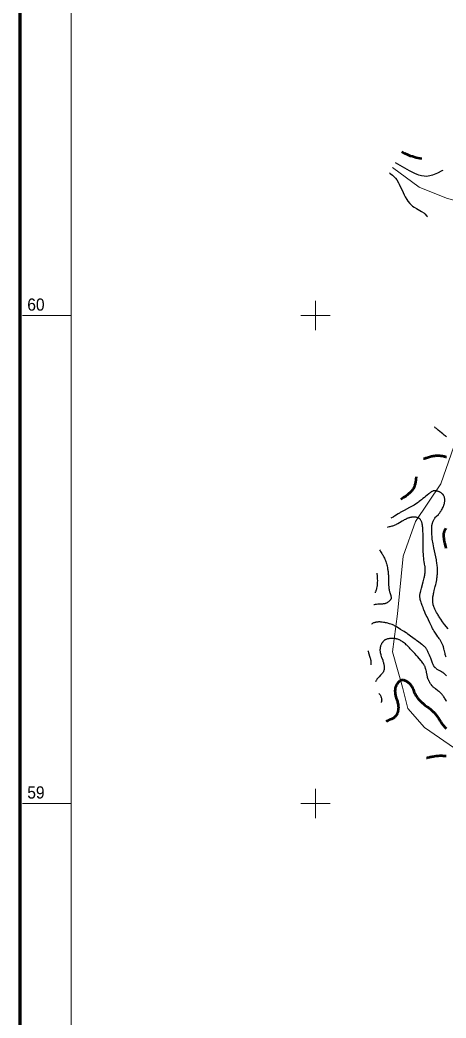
# Model space of a CAD drawing. Header units: metres. Extents: x 545098 to 555652, y 1854398 to 1862642.
# Drawn here: x 545395 to 546267, y 1858560 to 1860606 of the extents above; entities that cross this region are included whole.
import ezdxf

# ---------------------------------------------------------------- set-up
doc = ezdxf.new("R2010")
doc.units = ezdxf.units.M
doc.header["$LTSCALE"] = 6.8
for name, color, linetype, lineweight in [('1', 7, 'Continuous', 25), ('2', 7, 'Continuous', 53), ('52', 7, 'Continuous', 13), ('60', 7, 'Continuous', 13), ('61', 7, 'Continuous', 13)]:
    doc.layers.add(name, color=color, linetype=linetype, lineweight=lineweight)
doc.layers.add('56', color=7, linetype='Continuous')

msp = doc.modelspace()

# ---------------------------------------------------------------- linework, layer by layer
at = {"layer": '1'}
for points in [[(546260.64, 1860297.55), (546258.75, 1860296.76), (546249.77, 1860292.08), (546243.17, 1860288.97), (546239.63, 1860287.62), (546234.1, 1860286.07), (546230.32, 1860285.46), (546227.77, 1860285.26), (546222.61, 1860285.33), (546216.76, 1860286.18), (546211.39, 1860287.7), (546208.38, 1860288.84), (546203.12, 1860291.21), (546192.65, 1860296.6), (546178.41, 1860304.46), (546163.58, 1860312.99)], [(546151.3, 1860292.21), (546152.68, 1860291.32), (546157.34, 1860287.72), (546161.51, 1860283.69), (546163.44, 1860281.48), (546166.21, 1860277.85), (546169.77, 1860272.25), (546171.56, 1860268.98), (546174.34, 1860263.32), (546177.29, 1860256.72), (546181.49, 1860247.47), (546183.67, 1860243.15), (546187, 1860237.52), (546189.17, 1860234.35), (546193.15, 1860229.37), (546196.57, 1860225.9), (546198.42, 1860224.44), (546201.91, 1860222.16), (546206.6, 1860219.45), (546213.69, 1860215.38), (546217.08, 1860213.28), (546221.45, 1860210.21), (546223.92, 1860208.17), (546227.97, 1860204.02), (546229.2, 1860202.39)], [(546267.88, 1859751.66), (546266.2, 1859752.85), (546265.34, 1859753.48), (546263.59, 1859754.8), (546261.8, 1859756.21), (546260.59, 1859757.2), (546258.09, 1859759.29), (546251.32, 1859765.22), (546249.41, 1859766.86), (546247.53, 1859768.4), (546246.62, 1859769.11), (546245.28, 1859770.11), (546243.99, 1859771), (546243.79, 1859771.13)], [(546255.45, 1859637.62), (546254.94, 1859637.89), (546253.91, 1859638.39), (546253.13, 1859638.74), (546251.54, 1859639.35), (546251, 1859639.53), (546249.94, 1859639.85), (546248.9, 1859640.13), (546248.21, 1859640.28), (546246.88, 1859640.53), (546245.61, 1859640.69), (546244.99, 1859640.74), (546244.09, 1859640.76), (546243.22, 1859640.73), (546242.79, 1859640.7), (546241.95, 1859640.59), (546241.53, 1859640.51), (546240.91, 1859640.36), (546239.98, 1859640.08), (546238.95, 1859639.67), (546238.12, 1859639.27), (546237.17, 1859638.73), (546236.53, 1859638.33), (546235.22, 1859637.43), (546234.54, 1859636.93), (546233.15, 1859635.83), (546231.68, 1859634.62), (546224.89, 1859628.83), (546222.96, 1859627.2), (546219.94, 1859624.7), (546216.8, 1859622.17), (546215.21, 1859620.91), (546212.32, 1859618.69), (546210.82, 1859617.58), (546208.49, 1859615.91), (546206, 1859614.21), (546204.68, 1859613.35), (546201.86, 1859611.58), (546200.36, 1859610.68), (546197.96, 1859609.29), (546196.26, 1859608.33), (546192.68, 1859606.37), (546181.3, 1859600.36), (546175.91, 1859597.45), (546173.43, 1859596.06), (546171.89, 1859595.16), (546169.06, 1859593.45), (546161.9, 1859588.92), (546159.74, 1859587.6), (546158.66, 1859586.98), (546157.02, 1859586.08), (546155.7, 1859585.41), (546154, 1859584.62)], [(546243.06, 1859436.15), (546245.1, 1859444.33), (546246.13, 1859448.6), (546246.78, 1859451.47), (546247.53, 1859455.07), (546248.12, 1859458.28), (546248.3, 1859459.34), (546248.61, 1859461.44), (546248.89, 1859463.53), (546249.04, 1859464.9), (546249.3, 1859467.61), (546249.46, 1859469.62), (546249.64, 1859473.54), (546249.68, 1859474.82), (546249.7, 1859477.34), (546249.66, 1859479.8), (546249.61, 1859481.41), (546249.44, 1859484.54), (546249.24, 1859487.09), (546249.07, 1859488.74), (546248.69, 1859491.96), (546248.47, 1859493.53), (546247.99, 1859496.59), (546247.47, 1859499.58), (546246.35, 1859505.38), (546243.79, 1859518.02), (546242.51, 1859524.08), (546240.84, 1859531.87), (546240.08, 1859535.69), (546239.63, 1859538.24), (546239.15, 1859541.44), (546238.9, 1859543.38), (546238.51, 1859547.24), (546238.23, 1859551.04), (546238.1, 1859553.5), (546238.03, 1859555.09), (546237.93, 1859558.14), (546237.87, 1859560.97), (546237.87, 1859562.32), (546237.91, 1859564.28), (546238, 1859566.18), (546238.07, 1859567.12), (546238.28, 1859569), (546238.42, 1859569.93), (546238.68, 1859571.36), (546239.06, 1859573.06), (546239.28, 1859573.93), (546239.66, 1859575.23), (546240.08, 1859576.52), (546240.82, 1859578.45), (546241.53, 1859580.03), (546242.16, 1859581.26), (546243.02, 1859582.76), (546243.58, 1859583.62), (546244.48, 1859584.87), (546245.78, 1859586.46), (546247.17, 1859587.99), (546251.56, 1859592.53), (546252.29, 1859593.33), (546253.36, 1859594.56), (546254.39, 1859595.85), (546255.06, 1859596.74), (546255.5, 1859597.34), (546256.96, 1859599.49), (546258.11, 1859601.37), (546259.19, 1859603.25), (546260.26, 1859605.31), (546261.03, 1859606.9), (546261.8, 1859608.62), (546262.14, 1859609.45), (546262.61, 1859610.67), (546262.89, 1859611.46), (546263.39, 1859613.03), (546263.81, 1859614.56), (546264.04, 1859615.58), (546264.4, 1859617.62), (546264.58, 1859619), (546264.65, 1859619.69), (546264.72, 1859620.73), (546264.75, 1859621.78), (546264.71, 1859623.34), (546264.59, 1859624.63), (546264.43, 1859625.66), (546264.33, 1859626.16), (546264.15, 1859626.92), (546263.81, 1859628.04), (546263.54, 1859628.77), (546263.34, 1859629.25), (546262.89, 1859630.19), (546262.37, 1859631.11), (546261.86, 1859631.9), (546261.59, 1859632.29), (546261.16, 1859632.86), (546260.46, 1859633.68), (546260.09, 1859634.08), (546259.32, 1859634.85), (546258.91, 1859635.22), (546258.27, 1859635.75), (546257.26, 1859636.5), (546256.19, 1859637.19), (546255.45, 1859637.62)], [(546224.38, 1859472.72), (546224.58, 1859475.12), (546224.67, 1859477.26), (546224.68, 1859478.33), (546224.64, 1859480.49), (546224.55, 1859482.12), (546224.47, 1859483.22), (546224.23, 1859485.47), (546224, 1859487.2), (546223.43, 1859490.77), (546222.56, 1859495.86), (546222.12, 1859498.55), (546221.72, 1859501.36), (546221.54, 1859502.82), (546221.15, 1859506.61), (546220.91, 1859509.86), (546220.81, 1859511.57), (546220.64, 1859515.22), (546220.52, 1859519.21), (546220.46, 1859522.08), (546220.38, 1859528.41), (546220.28, 1859545.02), (546220.2, 1859550.7), (546220.14, 1859553.46), (546220.03, 1859557.02), (546219.96, 1859558.72), (546219.84, 1859561.17), (546219.62, 1859564.56), (546219.53, 1859565.6), (546219.33, 1859567.55), (546219.11, 1859569.33), (546218.94, 1859570.43), (546218.59, 1859572.44), (546218.29, 1859573.78), (546218.08, 1859574.6), (546217.64, 1859576.1), (546217.4, 1859576.77), (546216.91, 1859578), (546216.38, 1859579.09), (546215.77, 1859580.16), (546215.27, 1859580.93), (546214.74, 1859581.64), (546214.05, 1859582.47), (546213.4, 1859583.14), (546212.71, 1859583.75), (546212.35, 1859584.03), (546211.59, 1859584.56), (546211.18, 1859584.8), (546210.55, 1859585.13), (546209.65, 1859585.53), (546208.43, 1859585.95), (546207.22, 1859586.26), (546206.19, 1859586.47), (546205.65, 1859586.56), (546204.81, 1859586.67), (546203.5, 1859586.79), (546202.12, 1859586.85), (546199.96, 1859586.82), (546199.22, 1859586.78), (546198.09, 1859586.68), (546196.56, 1859586.48), (546195.79, 1859586.35), (546194.62, 1859586.12), (546193.45, 1859585.85), (546192.27, 1859585.53), (546191.1, 1859585.16), (546189.92, 1859584.75), (546189.14, 1859584.45), (546187.58, 1859583.8), (546185.64, 1859582.92), (546184.1, 1859582.15), (546181.8, 1859580.94), (546180.29, 1859580.1), (546177.31, 1859578.37), (546172.25, 1859575.35), (546168.69, 1859573.31), (546167.62, 1859572.73), (546165.46, 1859571.62), (546164.38, 1859571.1), (546162.74, 1859570.37), (546161.07, 1859569.69), (546159.95, 1859569.28), (546157.71, 1859568.51), (546156.59, 1859568.16), (546154.36, 1859567.52), (546152.18, 1859566.96), (546150.76, 1859566.62), (546148.03, 1859566.01), (546147.36, 1859565.87)], [(546130.97, 1859519.56), (546132.38, 1859517.66), (546133.24, 1859516.45), (546134.51, 1859514.59), (546135.97, 1859512.33), (546136.68, 1859511.18), (546137.71, 1859509.41), (546138.71, 1859507.61), (546139.2, 1859506.69), (546140.14, 1859504.83), (546141.27, 1859502.45), (546142.12, 1859500.5), (546142.53, 1859499.51), (546143.12, 1859498.01), (546143.96, 1859495.72), (546144.88, 1859492.94), (546145.3, 1859491.52), (546145.9, 1859489.36), (546146.45, 1859487.16), (546146.71, 1859486.04), (546147.19, 1859483.76), (546147.41, 1859482.61), (546147.71, 1859480.85), (546148.08, 1859478.47), (546148.25, 1859477.25), (546148.47, 1859475.41), (546148.76, 1859472.58), (546148.99, 1859469.69), (546149.11, 1859467.74), (546149.3, 1859463.81), (546149.43, 1859459.92), (546149.6, 1859452.54), (546149.76, 1859447.65), (546149.95, 1859444.17), (546150.16, 1859441.73), (546150.28, 1859440.62), (546150.55, 1859438.57), (546150.87, 1859436.72), (546151.28, 1859434.85), (546151.64, 1859433.44), (546151.98, 1859432.3), (546152.69, 1859430.13), (546154.05, 1859426.24), (546154.41, 1859425.07), (546154.56, 1859424.51), (546154.78, 1859423.55), (546154.86, 1859423.09), (546154.94, 1859422.42), (546154.98, 1859421.76), (546154.97, 1859421.44), (546154.88, 1859420.49), (546154.78, 1859420.02), (546154.59, 1859419.4), (546154.47, 1859419.09), (546154.26, 1859418.62), (546153.86, 1859417.91), (546153.37, 1859417.2), (546152.72, 1859416.39), (546152.14, 1859415.75), (546151.67, 1859415.28), (546150.67, 1859414.35), (546149.6, 1859413.45), (546148.38, 1859412.53), (546147.39, 1859411.85), (546146.41, 1859411.24)], [(546125.8, 1859471.69), (546126.21, 1859465.99), (546126.46, 1859461.71), (546126.55, 1859459.45), (546126.6, 1859457.13), (546126.61, 1859455.95), (546126.58, 1859453.54), (546126.54, 1859452.31), (546126.44, 1859450.46), (546126.26, 1859448.22), (546126.14, 1859447.1), (546125.93, 1859445.42), (546125.68, 1859443.75), (546125.21, 1859441.28), (546125.03, 1859440.47), (546124.73, 1859439.28), (546124.29, 1859437.73), (546123.67, 1859435.87), (546123.26, 1859434.8), (546122.81, 1859433.78), (546122.33, 1859432.8), (546121.83, 1859431.86), (546121.82, 1859431.84)], [(546267.56, 1859299.98), (546267.04, 1859301.22), (546266.79, 1859301.87), (546266.32, 1859303.27), (546265.77, 1859305.21), (546265.34, 1859306.96), (546264.03, 1859312.86), (546263.66, 1859314.43), (546263.03, 1859316.86), (546262.55, 1859318.55), (546262.29, 1859319.4), (546261.86, 1859320.7), (546261.15, 1859322.67), (546260.35, 1859324.66), (546259.76, 1859326), (546258.5, 1859328.68), (546257.35, 1859330.9), (546256.4, 1859332.65), (546254.91, 1859335.22), (546253.9, 1859336.89), (546253.22, 1859337.97), (546251.86, 1859340.05), (546250.72, 1859341.73), (546248.49, 1859344.87), (546245.64, 1859348.83), (546244.29, 1859350.79), (546243, 1859352.79), (546242.37, 1859353.81), (546241.46, 1859355.38), (546240.87, 1859356.45), (546239.72, 1859358.67), (546239.15, 1859359.82), (546238.01, 1859362.18), (546234.39, 1859369.87), (546228.36, 1859382.22), (546226.9, 1859385.28), (546224.78, 1859389.91), (546223.77, 1859392.22), (546221.86, 1859396.81), (546221.26, 1859398.31), (546220.12, 1859401.26), (546219.05, 1859404.11), (546218.38, 1859405.95), (546217.15, 1859409.43), (546216.08, 1859412.61), (546215.6, 1859414.1), (546214.97, 1859416.21), (546214.45, 1859418.2), (546214.23, 1859419.15), (546213.98, 1859420.38), (546213.75, 1859421.86), (546213.61, 1859423.15), (546213.54, 1859424.4), (546213.55, 1859425.77), (546213.62, 1859426.87), (546213.78, 1859428.28), (546213.96, 1859429.44), (546214.32, 1859431.29), (546214.62, 1859432.6), (546215.34, 1859435.52), (546216.88, 1859441.34), (546220.41, 1859454.3), (546221.81, 1859459.62), (546222.43, 1859462.12), (546222.99, 1859464.53), (546223.24, 1859465.7), (546223.69, 1859468), (546224.14, 1859470.78), (546224.38, 1859472.72)], [(546271.34, 1859357.51), (546264.23, 1859366.99), (546260.33, 1859372.28), (546256.56, 1859377.54), (546254.81, 1859380.08), (546253.18, 1859382.52), (546252.17, 1859384.08), (546250.31, 1859387.07), (546249.45, 1859388.5), (546247.89, 1859391.23), (546246.5, 1859393.8), (546245.15, 1859396.47), (546244.19, 1859398.49), (546243.34, 1859400.41), (546242.42, 1859402.7), (546241.94, 1859404.03), (546241.72, 1859404.69), (546241.32, 1859406), (546241.14, 1859406.66), (546240.9, 1859407.64), (546240.62, 1859408.97), (546240.34, 1859410.66), (546240.15, 1859412.23), (546240.01, 1859414.17), (546239.98, 1859415.18), (546239.97, 1859416.75), (546240.02, 1859418.39), (546240.07, 1859419.24), (546240.21, 1859421.01), (546240.48, 1859423.36), (546240.77, 1859425.35), (546240.94, 1859426.39), (546241.24, 1859428.01), (546241.76, 1859430.56), (546242.15, 1859432.36), (546243.06, 1859436.15)], [(546146.41, 1859411.24), (546145.18, 1859410.56), (546144.41, 1859410.21), (546143.2, 1859409.74), (546142.77, 1859409.6), (546142.1, 1859409.41), (546141.16, 1859409.18), (546139.89, 1859408.94), (546138.62, 1859408.77), (546137.24, 1859408.63), (546136.27, 1859408.55), (546134.2, 1859408.43), (546127.47, 1859408.12), (546125.21, 1859407.97), (546124.1, 1859407.87), (546122.17, 1859407.66), (546119.84, 1859407.32), (546119.36, 1859407.23)], [(546218.9, 1859325.22), (546217.77, 1859326.06), (546215.29, 1859327.82), (546210.8, 1859330.9), (546207.12, 1859333.51), (546205.93, 1859334.38), (546204.09, 1859335.76), (546194.7, 1859342.93), (546191.9, 1859345.02), (546189.1, 1859347.05), (546187.7, 1859348.03), (546185.64, 1859349.44), (546184.28, 1859350.34), (546181.61, 1859352.05), (546179.04, 1859353.65), (546174.27, 1859356.56), (546171.11, 1859358.54), (546165.74, 1859362.05), (546163.99, 1859363.12), (546163.09, 1859363.64), (546161.82, 1859364.32), (546160.13, 1859365.15), (546158.45, 1859365.88), (546156.62, 1859366.6), (546154.41, 1859367.38), (546151.59, 1859368.27), (546149.63, 1859368.83), (546148.3, 1859369.18), (546145.62, 1859369.84), (546143.6, 1859370.29), (546141.61, 1859370.69), (546139.19, 1859371.11), (546136.71, 1859371.47), (546135.51, 1859371.61), (546133.76, 1859371.76), (546132.07, 1859371.86), (546131.24, 1859371.88), (546129.62, 1859371.88), (546128.83, 1859371.86), (546127.67, 1859371.8), (546126.15, 1859371.65), (546125.4, 1859371.56), (546124.3, 1859371.38), (546123.22, 1859371.17), (546122.69, 1859371.05), (546121.44, 1859370.73), (546119.91, 1859370.24), (546119.01, 1859369.9), (546117.69, 1859369.31), (546116.62, 1859368.74), (546115.79, 1859368.24), (546114.77, 1859367.54), (546114.5, 1859367.33)], [(546174.93, 1859333.55), (546173.12, 1859334.53), (546171.71, 1859335.2), (546171.02, 1859335.51), (546169.64, 1859336.05), (546168.29, 1859336.52), (546166.81, 1859336.96), (546165.63, 1859337.25), (546164.15, 1859337.55), (546163.18, 1859337.72), (546161.25, 1859337.96), (546160.3, 1859338.04), (546158.42, 1859338.14), (546156.6, 1859338.15), (546154.63, 1859338.09), (546153.1, 1859337.99), (546151.63, 1859337.85), (546149.85, 1859337.61), (546148.32, 1859337.32), (546147.33, 1859337.09), (546146.12, 1859336.73), (546144.71, 1859336.22), (546144.03, 1859335.92), (546143.02, 1859335.41), (546142.25, 1859334.96), (546141.3, 1859334.33), (546140.47, 1859333.7), (546139.66, 1859333.01), (546139.27, 1859332.64), (546138.51, 1859331.87), (546138.13, 1859331.46), (546137.59, 1859330.82), (546136.9, 1859329.92), (546136.56, 1859329.44), (546136.07, 1859328.7), (546135.38, 1859327.54), (546134.87, 1859326.56), (546134.28, 1859325.28), (546133.79, 1859324.08), (546133.36, 1859322.84), (546133.16, 1859322.21), (546132.8, 1859320.92), (546132.65, 1859320.26), (546132.45, 1859319.26), (546132.23, 1859317.92), (546132.15, 1859317.24), (546132.06, 1859316.22), (546132.01, 1859315.2), (546132, 1859314.17), (546132.04, 1859313.14), (546132.11, 1859312.12), (546132.18, 1859311.43), (546132.37, 1859310.07), (546132.54, 1859309.05), (546132.97, 1859307.03), (546133.5, 1859305.03), (546133.88, 1859303.71), (546134.72, 1859301.13), (546135.21, 1859299.71), (546137.51, 1859293.36), (546138.11, 1859291.62), (546138.68, 1859289.9), (546138.94, 1859289.06), (546139.36, 1859287.56), (546139.81, 1859285.72), (546140.14, 1859284.08), (546140.39, 1859282.47), (546140.49, 1859281.67), (546140.63, 1859280.09), (546140.68, 1859278.15), (546140.64, 1859276.79), (546140.59, 1859276.11), (546140.47, 1859275.11), (546140.3, 1859274.11), (546140.19, 1859273.61), (546139.93, 1859272.63), (546139.78, 1859272.13), (546139.52, 1859271.4), (546139.1, 1859270.42), (546138.87, 1859269.93), (546138.48, 1859269.2), (546137.82, 1859268.1), (546137.04, 1859267), (546136.07, 1859265.79), (546135.23, 1859264.82), (546134.57, 1859264.09), (546133.2, 1859262.63), (546130.37, 1859259.71), (546129.01, 1859258.26), (546127.86, 1859256.96), (546126.54, 1859255.34), (546125.81, 1859254.36), (546125.47, 1859253.88), (546124.82, 1859252.9), (546124.1, 1859251.68), (546123.59, 1859250.71), (546123.06, 1859249.49), (546122.96, 1859249.22)], [(546267.92, 1859209.09), (546267.17, 1859210.61), (546266, 1859212.88), (546264.78, 1859215.1), (546264.14, 1859216.18), (546262.83, 1859218.29), (546262.14, 1859219.31), (546261.08, 1859220.78), (546259.96, 1859222.18), (546259.2, 1859223.08), (546258.68, 1859223.66), (546257.62, 1859224.78), (546256.29, 1859226.1), (546255.2, 1859227.11), (546253.58, 1859228.53), (546252.51, 1859229.42), (546250.42, 1859231.08), (546245.39, 1859234.89), (546244.04, 1859235.96), (546242.71, 1859237.07), (546242.05, 1859237.65), (546241.06, 1859238.56), (546239.9, 1859239.72), (546239.32, 1859240.33), (546238.46, 1859241.28), (546237.2, 1859242.78), (546235.99, 1859244.35), (546235.41, 1859245.17), (546234.66, 1859246.28), (546234.3, 1859246.84), (546233.78, 1859247.7), (546233.05, 1859249.02), (546232.37, 1859250.35), (546231.95, 1859251.26), (546231.68, 1859251.88), (546231.18, 1859253.13), (546230.82, 1859254.09), (546230.17, 1859256.08), (546229.57, 1859258.18), (546229.2, 1859259.64), (546228.51, 1859262.74), (546227.34, 1859268.72), (546226.97, 1859270.51), (546226.35, 1859273.21), (546226, 1859274.56), (546225.49, 1859276.34), (546225.21, 1859277.22), (546224.76, 1859278.52), (546224.27, 1859279.8), (546223.72, 1859281.05), (546223.13, 1859282.27), (546222.5, 1859283.47), (546222.05, 1859284.25), (546221.09, 1859285.79), (546220.33, 1859286.93), (546219.8, 1859287.68), (546218.7, 1859289.18), (546216.93, 1859291.43), (546215.68, 1859292.93), (546213.04, 1859296.02), (546208.8, 1859300.9), (546206.56, 1859303.45), (546203.05, 1859307.38), (546199.38, 1859311.41), (546197.48, 1859313.45), (546194.04, 1859317.09), (546192.29, 1859318.89), (546189.66, 1859321.53), (546187.04, 1859324.06), (546185.74, 1859325.27), (546184.03, 1859326.81), (546181.94, 1859328.6), (546180.1, 1859330.06), (546178.32, 1859331.37), (546177.17, 1859332.16), (546176.41, 1859332.65), (546174.93, 1859333.55)], [(546268, 1859261.33), (546267.18, 1859262.36), (546266.21, 1859263.49), (546265.01, 1859264.78), (546263.9, 1859265.84), (546263.33, 1859266.35), (546262.14, 1859267.31), (546261.2, 1859268), (546260.54, 1859268.45), (546259.14, 1859269.34), (546258.01, 1859270.01), (546255.61, 1859271.34), (546251.8, 1859273.37), (546250.76, 1859273.94), (546249.3, 1859274.78), (546248.62, 1859275.19), (546247.39, 1859275.99), (546246.83, 1859276.39), (546246.06, 1859277), (546245.58, 1859277.41), (546244.71, 1859278.25), (546244.44, 1859278.54), (546243.93, 1859279.15), (546243.45, 1859279.78), (546243.14, 1859280.22), (546242.55, 1859281.16), (546242.07, 1859282.02), (546241.75, 1859282.63), (546240.8, 1859284.62), (546240.17, 1859286.1), (546239.53, 1859287.69), (546238.16, 1859291.26), (546235.83, 1859297.44), (546234.57, 1859300.7), (546233.29, 1859303.92), (546232.64, 1859305.49), (546231.48, 1859308.16), (546230.9, 1859309.43), (546230.02, 1859311.27), (546229.13, 1859313), (546228.68, 1859313.83), (546227.77, 1859315.42), (546227.31, 1859316.17), (546226.61, 1859317.25), (546225.65, 1859318.6), (546225.16, 1859319.24), (546224.4, 1859320.16), (546223.87, 1859320.76), (546222.77, 1859321.91), (546221.58, 1859323.02), (546220.74, 1859323.76), (546218.9, 1859325.22)], [(546107.32, 1859312.91), (546107.52, 1859312.18), (546108.51, 1859308.84), (546111.37, 1859299.6), (546111.83, 1859298), (546112.35, 1859296.03), (546112.57, 1859295.1), (546112.96, 1859293.14), (546113.14, 1859291.91), (546113.28, 1859290.74), (546113.34, 1859289.99), (546113.38, 1859288.54), (546113.37, 1859287.84), (546113.29, 1859286.45), (546113.12, 1859285.09), (546112.97, 1859284.18)], [(546129.87, 1859225), (546130.26, 1859224.54), (546131.44, 1859223.24), (546132.08, 1859222.58), (546132.74, 1859221.28), (546133.52, 1859219.58), (546133.95, 1859218.57), (546134.36, 1859217.48), (546134.55, 1859216.93), (546134.91, 1859215.79), (546135.06, 1859215.23), (546135.32, 1859213.98), (546135.42, 1859213.18), (546135.48, 1859212.41), (546135.48, 1859211.9), (546135.44, 1859210.93), (546135.36, 1859210.23), (546135.28, 1859209.78), (546135.08, 1859208.91), (546134.96, 1859208.49), (546134.69, 1859207.69), (546134.38, 1859206.98)]]:
    msp.add_lwpolyline(points, dxfattribs=at)
at = {"layer": '2'}
for points in [[(546217.93, 1860321), (546217.46, 1860321.06), (546213.86, 1860321.74), (546206.22, 1860323.53), (546198.62, 1860325.7), (546194.79, 1860327), (546188.87, 1860329.39), (546182.67, 1860332.37), (546176.88, 1860335.48)], [(546266.73, 1859709.9), (546265.67, 1859710.25), (546264.95, 1859710.46), (546263.52, 1859710.84), (546262.8, 1859711.01), (546261.33, 1859711.31), (546259.85, 1859711.57), (546258.85, 1859711.71), (546256.8, 1859711.95), (546254.71, 1859712.14), (546253.65, 1859712.21), (546252.04, 1859712.29), (546250.41, 1859712.33), (546247.97, 1859712.31), (546245.94, 1859712.21), (546244.32, 1859712.08), (546242.32, 1859711.84), (546240.56, 1859711.55), (546238.83, 1859711.19), (546237.69, 1859710.91), (546235.46, 1859710.29), (546233.28, 1859709.62), (546229.01, 1859708.24), (546226.91, 1859707.61), (546225.86, 1859707.32), (546224.81, 1859707.06), (546222.73, 1859706.58), (546221.29, 1859706.27)], [(546268.13, 1859709.37), (546266.73, 1859709.9)], [(546206.07, 1859669.63), (546206, 1859668.88), (546205.51, 1859664.62), (546205.13, 1859661.82), (546204.92, 1859660.43), (546204.58, 1859658.38), (546204.12, 1859656), (546203.86, 1859654.83), (546203.42, 1859653.09), (546202.92, 1859651.38), (546202.64, 1859650.54), (546202.01, 1859648.86), (546201.66, 1859648.03), (546201.09, 1859646.8), (546200.53, 1859645.72), (546200.23, 1859645.18), (546199.75, 1859644.37), (546198.97, 1859643.17), (546198.12, 1859641.98), (546197.18, 1859640.8), (546196.16, 1859639.63), (546195.06, 1859638.47), (546194.29, 1859637.7), (546192.68, 1859636.18), (546191.4, 1859635.06), (546190.53, 1859634.32), (546188.73, 1859632.87), (546187.81, 1859632.15), (546185.94, 1859630.74), (546184.05, 1859629.37), (546182.79, 1859628.48), (546180.27, 1859626.75), (546176.59, 1859624.3), (546174.84, 1859623.19)], [(546267.66, 1859522.71), (546266.51, 1859526.87), (546265.98, 1859528.91), (546265.26, 1859531.89), (546264.62, 1859534.79), (546264.33, 1859536.21), (546263.83, 1859538.98), (546263.61, 1859540.33), (546263.33, 1859542.31), (546263.08, 1859544.59), (546262.98, 1859545.69), (546262.89, 1859547.31), (546262.84, 1859548.89), (546262.84, 1859549.66), (546262.89, 1859551.17), (546262.93, 1859551.91), (546263.03, 1859553), (546263.22, 1859554.4), (546263.34, 1859555.09), (546263.56, 1859556.1), (546263.81, 1859557.09), (546263.95, 1859557.57), (546264.45, 1859558.98), (546264.82, 1859559.9), (546265.1, 1859560.5), (546265.69, 1859561.68), (546266.5, 1859563.14), (546267.21, 1859564.31)], [(546145.54, 1859168.24), (546145.8, 1859168.43), (546146.79, 1859169.12), (546147.8, 1859169.77), (546148.95, 1859170.43), (546149.87, 1859170.9), (546151.05, 1859171.45), (546151.83, 1859171.78), (546153.38, 1859172.39), (546156.42, 1859173.55), (546157.9, 1859174.19), (546158.86, 1859174.66), (546159.33, 1859174.91), (546160.04, 1859175.32), (546160.73, 1859175.77), (546161.18, 1859176.09), (546162.06, 1859176.78), (546162.91, 1859177.53), (546164, 1859178.61), (546164.51, 1859179.19), (546165.26, 1859180.1), (546165.61, 1859180.57), (546166.29, 1859181.56), (546166.61, 1859182.06), (546167.06, 1859182.84), (546167.69, 1859184.05), (546168.25, 1859185.3), (546168.58, 1859186.16), (546168.78, 1859186.74), (546169.15, 1859187.91), (546169.54, 1859189.41), (546169.79, 1859190.62), (546170.07, 1859192.45), (546170.19, 1859193.68), (546170.25, 1859194.49), (546170.3, 1859196.12), (546170.28, 1859197.48), (546170.19, 1859198.98), (546170.07, 1859200.18), (546169.95, 1859201.08), (546169.65, 1859202.9), (546169.26, 1859204.75), (546168.73, 1859206.86), (546168.23, 1859208.61), (546165.9, 1859216.04), (546165.24, 1859218.32), (546164.65, 1859220.65), (546164.38, 1859221.84), (546164.04, 1859223.64), (546163.81, 1859225.09), (546163.6, 1859226.92), (546163.48, 1859228.57), (546163.43, 1859230.23), (546163.43, 1859231.05), (546163.49, 1859232.7), (546163.56, 1859233.52), (546163.69, 1859234.73), (546163.94, 1859236.34), (546164.1, 1859237.13), (546164.39, 1859238.3), (546164.73, 1859239.44), (546164.92, 1859240.01), (546165.13, 1859240.57), (546165.58, 1859241.66), (546166.08, 1859242.73), (546166.44, 1859243.42), (546167.2, 1859244.75), (546167.82, 1859245.71), (546168.24, 1859246.32), (546169.12, 1859247.47), (546169.56, 1859248.02), (546170.47, 1859249.04), (546171.39, 1859249.96), (546171.99, 1859250.51), (546172.39, 1859250.85), (546173.5, 1859251.69), (546174.14, 1859252.09), (546174.76, 1859252.43), (546175.16, 1859252.62), (546175.95, 1859252.92), (546176.54, 1859253.08), (546176.92, 1859253.16), (546177.69, 1859253.25), (546178.07, 1859253.27), (546178.83, 1859253.24), (546179.6, 1859253.14), (546180.12, 1859253.04)], [(546180.12, 1859253.04), (546181.18, 1859252.77), (546182.83, 1859252.21), (546183.68, 1859251.86), (546184.98, 1859251.25), (546186.3, 1859250.53), (546186.96, 1859250.14), (546188.28, 1859249.27), (546188.94, 1859248.8), (546189.91, 1859248.04), (546191.05, 1859247.07), (546191.61, 1859246.55), (546192.43, 1859245.73), (546193.24, 1859244.87), (546193.64, 1859244.42), (546194.41, 1859243.48), (546195.35, 1859242.23), (546196.07, 1859241.17), (546196.92, 1859239.77), (546197.65, 1859238.44), (546198.33, 1859237.04), (546198.77, 1859236.07), (546199.63, 1859234.05), (546200.47, 1859231.96), (546202.25, 1859227.64), (546202.91, 1859226.18), (546203.79, 1859224.37), (546204.66, 1859222.74), (546205.71, 1859220.96), (546206.61, 1859219.55), (546207.82, 1859217.8), (546208.83, 1859216.42), (546209.36, 1859215.74), (546210.46, 1859214.39), (546211.6, 1859213.06), (546212.39, 1859212.18), (546214.03, 1859210.46), (546215.48, 1859209.03), (546216.48, 1859208.09), (546218.54, 1859206.25), (546219.6, 1859205.33), (546221.79, 1859203.52), (546224.05, 1859201.71), (546228.77, 1859198.08), (546232.02, 1859195.61), (546236.1, 1859192.4), (546237.71, 1859191.06), (546239.68, 1859189.34), (546241.21, 1859187.92), (546241.97, 1859187.19), (546243.07, 1859186.07), (546244.13, 1859184.93), (546245.17, 1859183.75), (546246.16, 1859182.54), (546247.75, 1859180.48), (546248.96, 1859178.78), (546249.85, 1859177.48), (546251.57, 1859174.86), (546254.93, 1859169.55), (546256.62, 1859166.92), (546258.17, 1859164.62), (546258.95, 1859163.5), (546260.15, 1859161.85), (546261.36, 1859160.26), (546261.97, 1859159.49), (546263.2, 1859158.01), (546263.82, 1859157.29), (546264.76, 1859156.27), (546266.01, 1859154.99), (546266.64, 1859154.39), (546267.58, 1859153.55)], [(546267.24, 1859096.56), (546266.51, 1859096.68), (546264.25, 1859096.97), (546262.68, 1859097.11), (546261.62, 1859097.18), (546259.44, 1859097.26), (546256.63, 1859097.28), (546254.33, 1859097.22), (546250.82, 1859097.01), (546248.46, 1859096.81), (546246.88, 1859096.64), (546243.71, 1859096.24), (546240.56, 1859095.76), (546238.99, 1859095.48), (546236.64, 1859095.03), (546234.3, 1859094.54), (546233.13, 1859094.27), (546229.61, 1859093.39), (546227.85, 1859092.9), (546227.39, 1859092.76)]]:
    msp.add_lwpolyline(points, dxfattribs=at)
at = {"layer": '52'}
for points in [[(546157.74, 1860303.11), (546212.32, 1860263.13), (546267.87, 1860240.7), (546316.6, 1860227.04), (546364.36, 1860217.29), (546399.15, 1860204.35)], [(546222.97, 1859155.64), (546189.05, 1859194.44), (546178.14, 1859238.09), (546157.44, 1859310.55), (546167.77, 1859388.86), (546179.58, 1859507.05), (546204.68, 1859577.97), (546256.35, 1859654.79), (546293.26, 1859761.17), (546384.8, 1859916.3), (546424.44, 1860000), (546447.2, 1860027.51), (546454.81, 1860039.88), (546457.81, 1860056.7), (546456.27, 1860090.69), (546451.64, 1860130.86), (546435.43, 1860163.31), (546418.44, 1860184.17), (546399.15, 1860204.35)], [(546978.14, 1858959.37), (546897.86, 1858993.97), (546843.15, 1859017.73), (546778.12, 1859045.61), (546730.65, 1859052.86), (546663.55, 1859043.56), (546622.8, 1859034.41), (546587.67, 1859036.83), (546554.95, 1859048.95), (546511.34, 1859061.08), (546487.1, 1859059.87), (546450.76, 1859055.02), (546427.74, 1859057.44), (546382.91, 1859065.93), (546293.24, 1859107.15), (546222.97, 1859155.64)]]:
    msp.add_lwpolyline(points, dxfattribs=at)
at = {"layer": '60'}
for p, q in [((546000, 1859970), (546000, 1860030)), ((545500, 1860000), (545400, 1860000)), ((546030, 1860000), (545970, 1860000)), ((546000, 1858970), (546000, 1859030)), ((545500, 1859000), (545400, 1859000)), ((546030, 1859000), (545970, 1859000))]:
    msp.add_line(p, q, dxfattribs=at)
msp.add_lwpolyline([(545500, 1855000), (554500, 1855000), (554500, 1862000), (545500, 1862000)], close=True, dxfattribs=at)
at = {"layer": '61', "lineweight": 158}
msp.add_lwpolyline([(545395, 1854895), (554605, 1854895), (554605, 1862105), (545395, 1862105)], close=True, dxfattribs=at)

# ---------------------------------------------------------------- texts
at = {"layer": '56', "width": 0.95}
for s, p in [('60', (545410, 1860010)), ('59', (545410, 1859010))]:
    msp.add_text(s, height=25, dxfattribs=at).set_placement(p)

doc.saveas('drawing.dxf')
